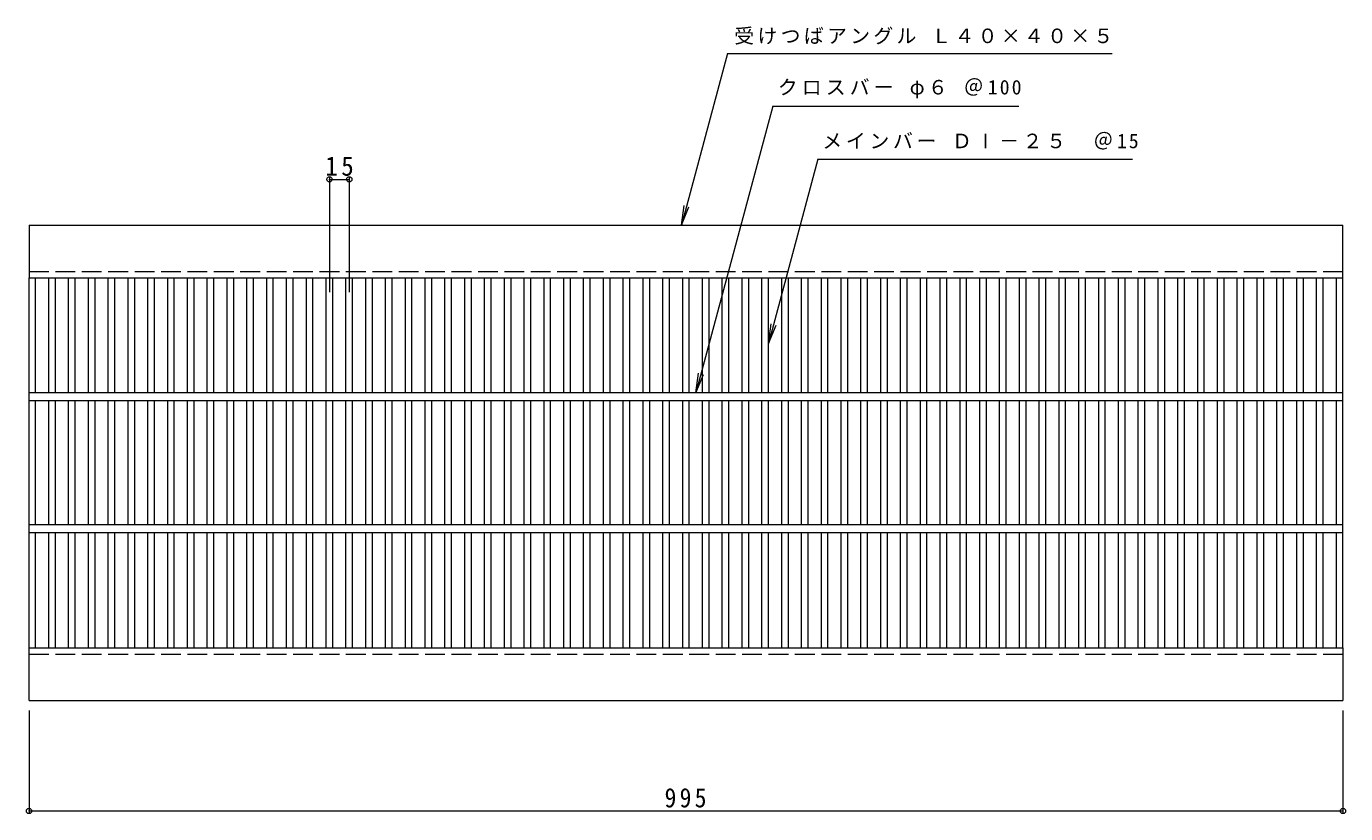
# Model space of a CAD drawing. Units: millimetres, scale not verified. Extents: x -892 to 910, y -686 to 619.
# Drawn here: x -705 to 294, y 23 to 619 of the extents above; entities that cross this region are included whole.
import ezdxf

# ---------------------------------------------------------------- set-up
doc = ezdxf.new("R2010")
doc.units = ezdxf.units.MM
doc.header["$LTSCALE"] = 5
doc.header["$PDMODE"] = 32
doc.header["$PDSIZE"] = 4
doc.linetypes.add('DASHED3', pattern=[4, 3, -1])
for name, color, linetype, lineweight in [('1-1_1-1ﾚｲﾔ', 2, 'Continuous', 9), ('1-2_1-2ﾚｲﾔ', 3, 'Continuous', 9), ('1-4_1-4ﾚｲﾔ', 7, 'Continuous', 9), ('1-5_1-5ﾚｲﾔ', 7, 'Continuous', 9)]:
    doc.layers.add(name, color=color, linetype=linetype, lineweight=lineweight)
doc.styles.add('ＭＳ ゴシック', font='')
doc.styles.get('ＭＳ ゴシック').set_extended_font_data('MS Gothic')

msp = doc.modelspace()

# ---------------------------------------------------------------- linework, layer by layer
at = {"layer": '1-1_1-1ﾚｲﾔ'}
for p, q in [((-703.29, 468.158), (-703.29, 428.158)), ((-703.29, 468.158), (291.71, 468.158)), ((291.71, 428.158), (291.71, 468.158)), ((-703.29, 428.158), (291.71, 428.158)), ((-703.29, 148.158), (291.71, 148.158)), ((-703.29, 108.158), (-703.29, 148.158)), ((291.71, 148.158), (291.71, 108.158)), ((-703.29, 108.158), (291.71, 108.158))]:
    msp.add_line(p, q, dxfattribs=at)
at = {"layer": '1-1_1-1ﾚｲﾔ', "linetype": 'DASHED3'}
for p, q in [((-703.29, 433.158), (291.71, 433.158)), ((-703.29, 143.158), (291.71, 143.158))]:
    msp.add_line(p, q, dxfattribs=at)
at = {"layer": '1-2_1-2ﾚｲﾔ', "color": 7}
for p, q in [((-475.79, 504.362), (-475.79, 417.453)), ((-475.79, 502.862), (-460.79, 502.862)), ((-460.79, 504.362), (-460.79, 417.453))]:
    msp.add_line(p, q, dxfattribs=at)
at = {"layer": '1-2_1-2ﾚｲﾔ'}
for p, q in [((-703.29, 148.158), (-703.29, 428.158)), ((-698.29, 341.158), (-698.29, 428.158)), ((-688.29, 341.158), (-688.29, 428.158)), ((-683.29, 341.158), (-683.29, 428.158)), ((-673.29, 341.158), (-673.29, 428.158)), ((-668.29, 341.158), (-668.29, 428.158)), ((-658.29, 341.158), (-658.29, 428.158)), ((-653.29, 341.158), (-653.29, 428.158)), ((-643.29, 341.158), (-643.29, 428.158)), ((-638.29, 341.158), (-638.29, 428.158)), ((-628.29, 341.158), (-628.29, 428.158)), ((-623.29, 341.158), (-623.29, 428.158)), ((-613.29, 341.158), (-613.29, 428.158)), ((-608.29, 341.158), (-608.29, 428.158)), ((-598.29, 341.158), (-598.29, 428.158)), ((-593.29, 341.158), (-593.29, 428.158)), ((-583.29, 341.158), (-583.29, 428.158)), ((-578.29, 341.158), (-578.29, 428.158)), ((-568.29, 341.158), (-568.29, 428.158)), ((-563.29, 341.158), (-563.29, 428.158)), ((-553.29, 341.158), (-553.29, 428.158)), ((-548.29, 341.158), (-548.29, 428.158)), ((-538.29, 341.158), (-538.29, 428.158)), ((-533.29, 341.158), (-533.29, 428.158)), ((-523.29, 341.158), (-523.29, 428.158)), ((-518.29, 341.158), (-518.29, 428.158)), ((-508.29, 341.158), (-508.29, 428.158)), ((-503.29, 341.158), (-503.29, 428.158)), ((-493.29, 341.158), (-493.29, 428.158)), ((-488.29, 341.158), (-488.29, 428.158)), ((-478.29, 341.158), (-478.29, 428.158)), ((-473.29, 341.158), (-473.29, 428.158)), ((-463.29, 341.158), (-463.29, 428.158)), ((-458.29, 341.158), (-458.29, 428.158)), ((-448.29, 341.158), (-448.29, 428.158)), ((-443.29, 341.158), (-443.29, 428.158)), ((-433.29, 341.158), (-433.29, 428.158)), ((-428.29, 341.158), (-428.29, 428.158)), ((-418.29, 341.158), (-418.29, 428.158)), ((-413.29, 341.158), (-413.29, 428.158)), ((-403.29, 341.158), (-403.29, 428.158)), ((-398.29, 341.158), (-398.29, 428.158)), ((-388.29, 341.158), (-388.29, 428.158)), ((-383.29, 341.158), (-383.29, 428.158)), ((-373.29, 341.158), (-373.29, 428.158)), ((-368.29, 341.158), (-368.29, 428.158)), ((-358.29, 341.158), (-358.29, 428.158)), ((-353.29, 341.158), (-353.29, 428.158)), ((-343.29, 341.158), (-343.29, 428.158)), ((-338.29, 341.158), (-338.29, 428.158)), ((-328.29, 341.158), (-328.29, 428.158)), ((-323.29, 341.158), (-323.29, 428.158)), ((-313.29, 341.158), (-313.29, 428.158)), ((-308.29, 341.158), (-308.29, 428.158)), ((-298.291, 341.158), (-298.291, 428.158)), ((-293.29, 341.158), (-293.29, 428.158)), ((-283.291, 341.158), (-283.291, 428.158)), ((-278.29, 341.158), (-278.29, 428.158)), ((-268.291, 341.158), (-268.291, 428.158)), ((-263.29, 341.158), (-263.29, 428.158)), ((-253.291, 341.158), (-253.291, 428.158)), ((-248.29, 341.158), (-248.29, 428.158)), ((-238.291, 341.158), (-238.291, 428.158)), ((-233.29, 341.158), (-233.29, 428.158)), ((-223.291, 341.158), (-223.291, 428.158)), ((-218.29, 341.158), (-218.29, 428.158)), ((-208.291, 341.158), (-208.291, 428.158)), ((-203.29, 341.158), (-203.29, 428.158)), ((-193.291, 341.158), (-193.291, 428.158)), ((-188.29, 341.158), (-188.29, 428.158)), ((-178.291, 341.158), (-178.291, 428.158)), ((-173.29, 341.158), (-173.29, 428.158)), ((-163.291, 341.158), (-163.291, 428.158)), ((-158.29, 341.158), (-158.29, 428.158)), ((-148.291, 341.158), (-148.291, 428.158)), ((-143.29, 341.158), (-143.29, 428.158)), ((-133.291, 341.158), (-133.291, 428.158)), ((-128.29, 341.158), (-128.29, 428.158)), ((-118.291, 341.158), (-118.291, 428.158)), ((-113.29, 341.158), (-113.29, 428.158)), ((-103.291, 341.158), (-103.291, 428.158)), ((-98.29, 341.158), (-98.29, 428.158)), ((-88.291, 341.158), (-88.291, 428.158)), ((-83.29, 341.158), (-83.29, 428.158)), ((-73.291, 341.158), (-73.291, 428.158)), ((-68.29, 341.158), (-68.29, 428.158)), ((-58.291, 341.158), (-58.291, 428.158)), ((-53.29, 341.158), (-53.29, 428.158)), ((-43.291, 341.158), (-43.291, 428.158)), ((-38.29, 341.158), (-38.29, 428.158)), ((-28.291, 341.158), (-28.291, 428.158)), ((-23.291, 341.158), (-23.291, 428.158)), ((-13.291, 341.158), (-13.291, 428.158)), ((-8.29, 341.158), (-8.29, 428.158)), ((1.709, 341.158), (1.709, 428.158)), ((6.71, 341.158), (6.71, 428.158)), ((16.709, 341.158), (16.709, 428.158)), ((21.71, 341.158), (21.71, 428.158)), ((31.709, 341.158), (31.709, 428.158)), ((36.709, 341.158), (36.709, 428.158)), ((46.709, 341.158), (46.709, 428.158)), ((51.709, 341.158), (51.709, 428.158)), ((61.709, 341.158), (61.709, 428.158)), ((66.71, 341.158), (66.71, 428.158)), ((76.709, 341.158), (76.709, 428.158)), ((81.709, 341.158), (81.709, 428.158)), ((91.709, 341.158), (91.709, 428.158)), ((96.709, 341.158), (96.709, 428.158)), ((106.709, 341.158), (106.709, 428.158)), ((111.709, 341.158), (111.709, 428.158)), ((121.709, 341.158), (121.709, 428.158)), ((126.709, 341.158), (126.709, 428.158)), ((136.709, 341.158), (136.709, 428.158)), ((141.709, 341.158), (141.709, 428.158)), ((151.709, 341.158), (151.709, 428.158)), ((156.709, 341.158), (156.709, 428.158)), ((166.709, 341.158), (166.709, 428.158)), ((171.709, 341.158), (171.709, 428.158)), ((181.709, 341.158), (181.709, 428.158)), ((186.709, 341.158), (186.709, 428.158)), ((196.709, 341.158), (196.709, 428.158)), ((201.709, 341.158), (201.709, 428.158)), ((211.709, 341.158), (211.709, 428.158)), ((216.709, 341.158), (216.709, 428.158)), ((226.709, 341.158), (226.709, 428.158)), ((231.709, 341.158), (231.709, 428.158)), ((241.709, 341.158), (241.709, 428.158)), ((246.709, 341.158), (246.709, 428.158)), ((256.709, 341.158), (256.709, 428.158)), ((261.709, 341.158), (261.709, 428.158)), ((271.709, 341.158), (271.709, 428.158)), ((276.709, 341.158), (276.709, 428.158)), ((286.71, 341.158), (286.71, 428.158)), ((291.71, 148.158), (291.71, 428.158)), ((291.71, 341.158), (-703.29, 341.158)), ((291.71, 335.158), (-703.29, 335.158)), ((-698.29, 241.158), (-698.29, 335.158)), ((-688.29, 241.158), (-688.29, 335.158)), ((-683.29, 241.158), (-683.29, 335.158)), ((-673.29, 241.158), (-673.29, 335.158)), ((-668.29, 241.158), (-668.29, 335.158)), ((-658.29, 241.158), (-658.29, 335.158)), ((-653.29, 241.158), (-653.29, 335.158)), ((-643.29, 241.158), (-643.29, 335.158)), ((-638.29, 241.158), (-638.29, 335.158)), ((-628.29, 241.158), (-628.29, 335.158)), ((-623.29, 241.158), (-623.29, 335.158)), ((-613.29, 241.158), (-613.29, 335.158)), ((-608.29, 241.158), (-608.29, 335.158)), ((-598.29, 241.158), (-598.29, 335.158)), ((-593.29, 241.158), (-593.29, 335.158)), ((-583.29, 241.158), (-583.29, 335.158)), ((-578.29, 241.158), (-578.29, 335.158)), ((-568.29, 241.158), (-568.29, 335.158)), ((-563.29, 241.158), (-563.29, 335.158)), ((-553.29, 241.158), (-553.29, 335.158)), ((-548.29, 241.158), (-548.29, 335.158)), ((-538.29, 241.158), (-538.29, 335.158)), ((-533.29, 241.158), (-533.29, 335.158)), ((-523.29, 241.158), (-523.29, 335.158)), ((-518.29, 241.158), (-518.29, 335.158)), ((-508.29, 241.158), (-508.29, 335.158)), ((-503.29, 241.158), (-503.29, 335.158)), ((-493.29, 241.158), (-493.29, 335.158)), ((-488.29, 241.158), (-488.29, 335.158)), ((-478.29, 241.158), (-478.29, 335.158)), ((-473.29, 241.158), (-473.29, 335.158)), ((-463.29, 241.158), (-463.29, 335.158)), ((-458.29, 241.158), (-458.29, 335.158)), ((-448.29, 241.158), (-448.29, 335.158)), ((-443.29, 241.158), (-443.29, 335.158)), ((-433.29, 241.158), (-433.29, 335.158)), ((-428.29, 241.158), (-428.29, 335.158)), ((-418.29, 241.158), (-418.29, 335.158)), ((-413.29, 241.158), (-413.29, 335.158)), ((-403.29, 241.158), (-403.29, 335.158)), ((-398.29, 241.158), (-398.29, 335.158)), ((-388.29, 241.158), (-388.29, 335.158)), ((-383.29, 241.158), (-383.29, 335.158)), ((-373.29, 241.158), (-373.29, 335.158)), ((-368.29, 241.158), (-368.29, 335.158)), ((-358.29, 241.158), (-358.29, 335.158)), ((-353.29, 241.158), (-353.29, 335.158)), ((-343.29, 241.158), (-343.29, 335.158)), ((-338.29, 241.158), (-338.29, 335.158)), ((-328.29, 241.158), (-328.29, 335.158)), ((-323.29, 241.158), (-323.29, 335.158)), ((-313.29, 241.158), (-313.29, 335.158)), ((-308.29, 241.158), (-308.29, 335.158)), ((-298.291, 241.158), (-298.291, 335.158)), ((-293.29, 241.158), (-293.29, 335.158)), ((-283.291, 241.158), (-283.291, 335.158)), ((-278.29, 241.158), (-278.29, 335.158)), ((-268.291, 241.158), (-268.291, 335.158)), ((-263.29, 241.158), (-263.29, 335.158)), ((-253.291, 241.158), (-253.291, 335.158)), ((-248.29, 241.158), (-248.29, 335.158)), ((-238.291, 241.158), (-238.291, 335.158)), ((-233.29, 241.158), (-233.29, 335.158)), ((-223.291, 241.158), (-223.291, 335.158)), ((-218.29, 241.158), (-218.29, 335.158)), ((-208.291, 241.158), (-208.291, 335.158)), ((-203.29, 241.158), (-203.29, 335.158)), ((-193.291, 241.158), (-193.291, 335.158)), ((-188.29, 241.158), (-188.29, 335.158)), ((-178.291, 241.158), (-178.291, 335.158)), ((-173.29, 241.158), (-173.29, 335.158)), ((-163.291, 241.158), (-163.291, 335.158)), ((-158.29, 241.158), (-158.29, 335.158)), ((-148.291, 241.158), (-148.291, 335.158)), ((-143.29, 241.158), (-143.29, 335.158)), ((-133.291, 241.158), (-133.291, 335.158)), ((-128.29, 241.158), (-128.29, 335.158)), ((-118.291, 241.158), (-118.291, 335.158)), ((-113.29, 241.158), (-113.29, 335.158)), ((-103.291, 241.158), (-103.291, 335.158)), ((-98.29, 241.158), (-98.29, 335.158)), ((-88.291, 241.158), (-88.291, 335.158)), ((-83.29, 241.158), (-83.29, 335.158)), ((-73.291, 241.158), (-73.291, 335.158)), ((-68.29, 241.158), (-68.29, 335.158)), ((-58.291, 241.158), (-58.291, 335.158)), ((-53.29, 241.158), (-53.29, 335.158)), ((-43.291, 241.158), (-43.291, 335.158)), ((-38.29, 241.158), (-38.29, 335.158)), ((-28.291, 241.158), (-28.291, 335.158)), ((-23.291, 241.158), (-23.291, 335.158)), ((-13.291, 241.158), (-13.291, 335.158)), ((-8.29, 241.158), (-8.29, 335.158)), ((1.709, 241.158), (1.709, 335.158)), ((6.71, 241.158), (6.71, 335.158)), ((16.709, 241.158), (16.709, 335.158)), ((21.71, 241.158), (21.71, 335.158)), ((31.709, 241.158), (31.709, 335.158)), ((36.709, 241.158), (36.709, 335.158)), ((46.709, 241.158), (46.709, 335.158)), ((51.709, 241.158), (51.709, 335.158)), ((61.709, 241.158), (61.709, 335.158)), ((66.71, 241.158), (66.71, 335.158)), ((76.709, 241.158), (76.709, 335.158)), ((81.709, 241.158), (81.709, 335.158)), ((91.709, 241.158), (91.709, 335.158)), ((96.709, 241.158), (96.709, 335.158)), ((106.709, 241.158), (106.709, 335.158)), ((111.709, 241.158), (111.709, 335.158)), ((121.709, 241.158), (121.709, 335.158)), ((126.709, 241.158), (126.709, 335.158)), ((136.709, 241.158), (136.709, 335.158)), ((141.709, 241.158), (141.709, 335.158)), ((151.709, 241.158), (151.709, 335.158)), ((156.709, 241.158), (156.709, 335.158)), ((166.709, 241.158), (166.709, 335.158)), ((171.709, 241.158), (171.709, 335.158)), ((181.709, 241.158), (181.709, 335.158)), ((186.709, 241.158), (186.709, 335.158)), ((196.709, 241.158), (196.709, 335.158)), ((201.709, 241.158), (201.709, 335.158)), ((211.709, 241.158), (211.709, 335.158)), ((216.709, 241.158), (216.709, 335.158)), ((226.709, 241.158), (226.709, 335.158)), ((231.709, 241.158), (231.709, 335.158)), ((241.709, 241.158), (241.709, 335.158)), ((246.709, 241.158), (246.709, 335.158)), ((256.709, 241.158), (256.709, 335.158)), ((261.709, 241.158), (261.709, 335.158)), ((271.709, 241.158), (271.709, 335.158)), ((276.709, 241.158), (276.709, 335.158)), ((286.71, 241.158), (286.71, 335.158)), ((291.71, 241.158), (-703.29, 241.158)), ((291.71, 235.158), (-703.29, 235.158)), ((-698.29, 148.158), (-698.29, 235.158)), ((-688.29, 148.158), (-688.29, 235.158)), ((-683.29, 148.158), (-683.29, 235.158)), ((-673.29, 148.158), (-673.29, 235.158)), ((-668.29, 148.158), (-668.29, 235.158)), ((-658.29, 148.158), (-658.29, 235.158)), ((-653.29, 148.158), (-653.29, 235.158)), ((-643.29, 148.158), (-643.29, 235.158)), ((-638.29, 148.158), (-638.29, 235.158)), ((-628.29, 148.158), (-628.29, 235.158)), ((-623.29, 148.158), (-623.29, 235.158)), ((-613.29, 148.158), (-613.29, 235.158)), ((-608.29, 148.158), (-608.29, 235.158)), ((-598.29, 148.158), (-598.29, 235.158)), ((-593.29, 148.158), (-593.29, 235.158)), ((-583.29, 148.158), (-583.29, 235.158)), ((-578.29, 148.158), (-578.29, 235.158)), ((-568.29, 148.158), (-568.29, 235.158)), ((-563.29, 148.158), (-563.29, 235.158)), ((-553.29, 148.158), (-553.29, 235.158)), ((-548.29, 148.158), (-548.29, 235.158)), ((-538.29, 148.158), (-538.29, 235.158)), ((-533.29, 148.158), (-533.29, 235.158)), ((-523.29, 148.158), (-523.29, 235.158)), ((-518.29, 148.158), (-518.29, 235.158)), ((-508.29, 148.158), (-508.29, 235.158)), ((-503.29, 148.158), (-503.29, 235.158)), ((-493.29, 148.158), (-493.29, 235.158)), ((-488.29, 148.158), (-488.29, 235.158)), ((-478.29, 148.158), (-478.29, 235.158)), ((-473.29, 148.158), (-473.29, 235.158)), ((-463.29, 148.158), (-463.29, 235.158)), ((-458.29, 148.158), (-458.29, 235.158)), ((-448.29, 148.158), (-448.29, 235.158)), ((-443.29, 148.158), (-443.29, 235.158)), ((-433.29, 148.158), (-433.29, 235.158)), ((-428.29, 148.158), (-428.29, 235.158)), ((-418.29, 148.158), (-418.29, 235.158)), ((-413.29, 148.158), (-413.29, 235.158)), ((-403.29, 148.158), (-403.29, 235.158)), ((-398.29, 148.158), (-398.29, 235.158)), ((-388.29, 148.158), (-388.29, 235.158)), ((-383.29, 148.158), (-383.29, 235.158)), ((-373.29, 148.158), (-373.29, 235.158)), ((-368.29, 148.158), (-368.29, 235.158)), ((-358.29, 148.158), (-358.29, 235.158)), ((-353.29, 148.158), (-353.29, 235.158)), ((-343.29, 148.158), (-343.29, 235.158)), ((-338.29, 148.158), (-338.29, 235.158)), ((-328.29, 148.158), (-328.29, 235.158)), ((-323.29, 148.158), (-323.29, 235.158)), ((-313.29, 148.158), (-313.29, 235.158)), ((-308.29, 148.158), (-308.29, 235.158)), ((-298.291, 148.158), (-298.291, 235.158)), ((-293.29, 148.158), (-293.29, 235.158)), ((-283.291, 148.158), (-283.291, 235.158)), ((-278.29, 148.158), (-278.29, 235.158)), ((-268.291, 148.158), (-268.291, 235.158)), ((-263.29, 148.158), (-263.29, 235.158)), ((-253.291, 148.158), (-253.291, 235.158)), ((-248.29, 148.158), (-248.29, 235.158)), ((-238.291, 148.158), (-238.291, 235.158)), ((-233.29, 148.158), (-233.29, 235.158)), ((-223.291, 148.158), (-223.291, 235.158)), ((-218.29, 148.158), (-218.29, 235.158)), ((-208.291, 148.158), (-208.291, 235.158)), ((-203.29, 148.158), (-203.29, 235.158)), ((-193.291, 148.158), (-193.291, 235.158)), ((-188.29, 148.158), (-188.29, 235.158)), ((-178.291, 148.158), (-178.291, 235.158)), ((-173.29, 148.158), (-173.29, 235.158)), ((-163.291, 148.158), (-163.291, 235.158)), ((-158.29, 148.158), (-158.29, 235.158)), ((-148.291, 148.158), (-148.291, 235.158)), ((-143.29, 148.158), (-143.29, 235.158)), ((-133.291, 148.158), (-133.291, 235.158)), ((-128.29, 148.158), (-128.29, 235.158)), ((-118.291, 148.158), (-118.291, 235.158)), ((-113.29, 148.158), (-113.29, 235.158)), ((-103.291, 148.158), (-103.291, 235.158)), ((-98.29, 148.158), (-98.29, 235.158)), ((-88.291, 148.158), (-88.291, 235.158)), ((-83.29, 148.158), (-83.29, 235.158)), ((-73.291, 148.158), (-73.291, 235.158)), ((-68.29, 148.158), (-68.29, 235.158)), ((-58.291, 148.158), (-58.291, 235.158)), ((-53.29, 148.158), (-53.29, 235.158)), ((-43.291, 148.158), (-43.291, 235.158)), ((-38.29, 148.158), (-38.29, 235.158)), ((-28.291, 148.158), (-28.291, 235.158)), ((-23.291, 148.158), (-23.291, 235.158)), ((-13.291, 148.158), (-13.291, 235.158)), ((-8.29, 148.158), (-8.29, 235.158)), ((1.709, 148.158), (1.709, 235.158)), ((6.71, 148.158), (6.71, 235.158)), ((16.709, 148.158), (16.709, 235.158)), ((21.71, 148.158), (21.71, 235.158)), ((31.709, 148.158), (31.709, 235.158)), ((36.709, 148.158), (36.709, 235.158)), ((46.709, 148.158), (46.709, 235.158)), ((51.709, 148.158), (51.709, 235.158)), ((61.709, 148.158), (61.709, 235.158)), ((66.71, 148.158), (66.71, 235.158)), ((76.709, 148.158), (76.709, 235.158)), ((81.709, 148.158), (81.709, 235.158)), ((91.709, 148.158), (91.709, 235.158)), ((96.709, 148.158), (96.709, 235.158)), ((106.709, 148.158), (106.709, 235.158)), ((111.709, 148.158), (111.709, 235.158)), ((121.709, 148.158), (121.709, 235.158)), ((126.709, 148.158), (126.709, 235.158)), ((136.709, 148.158), (136.709, 235.158)), ((141.709, 148.158), (141.709, 235.158)), ((151.709, 148.158), (151.709, 235.158)), ((156.709, 148.158), (156.709, 235.158)), ((166.709, 148.158), (166.709, 235.158)), ((171.709, 148.158), (171.709, 235.158)), ((181.709, 148.158), (181.709, 235.158)), ((186.709, 148.158), (186.709, 235.158)), ((196.709, 148.158), (196.709, 235.158)), ((201.709, 148.158), (201.709, 235.158)), ((211.709, 148.158), (211.709, 235.158)), ((216.709, 148.158), (216.709, 235.158)), ((226.709, 148.158), (226.709, 235.158)), ((231.709, 148.158), (231.709, 235.158)), ((241.709, 148.158), (241.709, 235.158)), ((246.709, 148.158), (246.709, 235.158)), ((256.709, 148.158), (256.709, 235.158)), ((261.709, 148.158), (261.709, 235.158)), ((271.709, 148.158), (271.709, 235.158)), ((276.709, 148.158), (276.709, 235.158)), ((286.71, 148.158), (286.71, 235.158))]:
    msp.add_line(p, q, dxfattribs=at)
at = {"layer": '1-2_1-2ﾚｲﾔ', "color": 7}
for p in [(-475.79, 502.862), (-460.79, 502.862)]:
    msp.add_point(p, dxfattribs=at)
at = {"layer": '1-4_1-4ﾚｲﾔ'}
for p, q in [((-703.29, 100.658), (-703.29, 23.027)), ((291.71, 100.658), (291.71, 23.027)), ((-703.29, 24.527), (291.71, 24.527))]:
    msp.add_line(p, q, dxfattribs=at)
for p in [(-703.29, 24.527), (291.71, 24.527)]:
    msp.add_point(p, dxfattribs=at)
at = {"layer": '1-5_1-5ﾚｲﾔ'}
for p, q in [((-174.427, 598.159), (-209.261, 468.158)), ((-174.427, 598.159), (117.051, 598.159)), ((-140.145, 558.159), (-198.29, 341.158)), ((-140.145, 558.159), (46.256, 558.159)), ((-105.863, 518.159), (-143.29, 378.479)), ((-105.863, 518.159), (132.437, 518.159)), ((-209.261, 468.158), (-207.303, 483.03)), ((-209.261, 468.158), (-203.521, 482.017)), ((-143.29, 378.479), (-141.332, 393.351)), ((-143.29, 378.479), (-137.55, 392.337)), ((-198.29, 341.158), (-196.333, 356.03)), ((-198.29, 341.158), (-192.55, 355.017))]:
    msp.add_line(p, q, dxfattribs=at)

# ---------------------------------------------------------------- texts
at = {"layer": '1-2_1-2ﾚｲﾔ', "color": 2, "insert": (-478.915, 505.362), "char_height": 14.66, "attachment_point": 7, "style": 'ＭＳ ゴシック'}
msp.add_mtext('\\T1.27;\\W0.95;15', dxfattribs=at)
at = {"layer": '1-4_1-4ﾚｲﾔ', "color": 2, "insert": (-222.04, 27.027), "char_height": 14.66, "attachment_point": 7, "style": 'ＭＳ ゴシック'}
msp.add_mtext('\\T1.27;\\W0.9;995', dxfattribs=at)
at = {"layer": '1-5_1-5ﾚｲﾔ', "char_height": 11, "attachment_point": 7, "style": 'ＭＳ ゴシック'}
for s, insert in [('\\T1.17;受けつばアングル\\~Ｌ４０×４０×５', (-169.199, 604.872)), ('\\T1.21;クロスバー\\~φ６\\~＠100', (-136.244, 564.148)), ('\\T1.19;メインバー\\~ＤⅠ－２５\u3000＠15', (-102.563, 525.394))]:
    msp.add_mtext(s, dxfattribs=dict(at, insert=insert))

doc.saveas('drawing.dxf')
